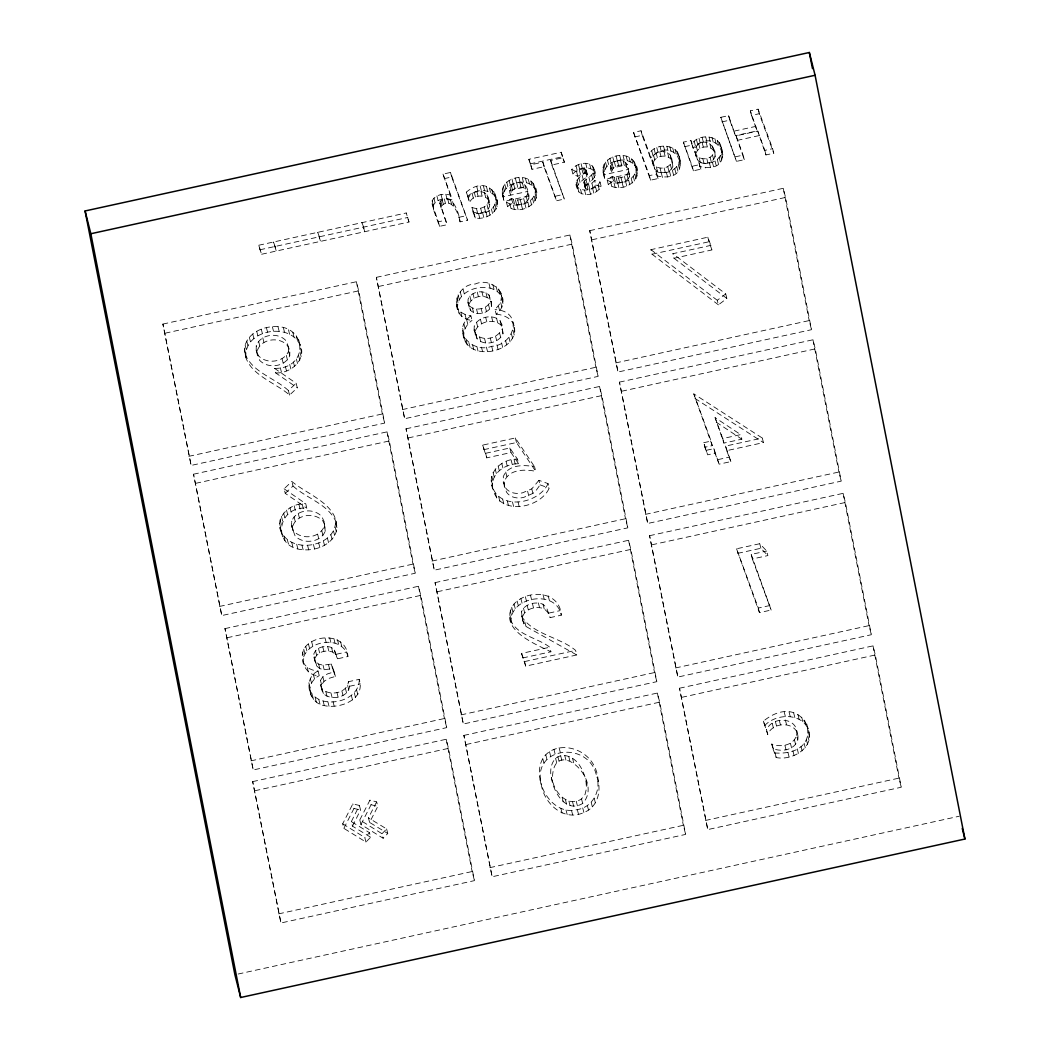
<?xml version="1.0" encoding="UTF-8"?>
<svg xmlns="http://www.w3.org/2000/svg" width="1050" height="1050" viewBox="0 0 1050 1050"><rect width="100%" height="100%" fill="white"/><g stroke="black" fill="none" stroke-linecap="round" stroke-linejoin="round"><path stroke-width="0.75" stroke-dasharray="5 3.75" d="M488.447 201.652C490.442 189.643 472.487 188.199 468.418 197.925L469.573 202.479C473.629 192.754 491.597 194.198 489.589 206.207C487.489 212.979 478.905 214.344 473.038 211.982L471.883 207.427C477.763 209.79 486.334 208.425 488.447 201.652L489.589 206.207M796.596 735.394C799.601 717.386 772.656 715.221 766.566 729.816L767.721 734.37C773.811 719.775 800.756 721.941 797.751 739.948C794.587 750.12 781.725 752.154 772.905 748.611L771.763 744.056C780.57 747.6 793.433 745.566 796.596 735.394L797.751 739.948M715.011 156.949C716.205 143.837 701.925 135.647 694.864 148.785L694.837 151.922L697.41 159.705C704.301 168.709 720.366 159.862 713.869 149.271M695.992 156.476L694.864 148.785M318.084 671.055C302.452 677.919 308.49 703.447 324.306 705.613C340.161 709.209 365.702 699.313 359.258 679.337L348.429 681.712L349.571 686.267C348.337 697.804 330.789 701.019 323.334 693.512L321.457 689.351L321.628 684.967L324.004 681.358L328.584 678.497L335.383 676.384L332.522 668.601L324.188 669.756L319.817 668.653L316.719 665.962L313.871 657.169L313.911 653.678C316.404 646.971 325.382 645.081 331.524 647.496L334.451 650.107L337.575 658.783L347.904 656.526C346.894 636.011 321.668 633.426 308.411 643.86C296.139 652.798 303.424 676.397 319.239 675.609L318.084 671.055C311.01 670.596 303.581 666.658 302.413 659.059M315.026 661.723L313.911 653.678M672.906 166.307L670.359 155.19C665.713 149.297 654.793 150.846 652.116 157.881L652.05 160.899L654.662 168.893C659.295 174.851 670.346 173.565 672.906 166.307L671.777 158.629M504.354 486.596L503.265 476.687C508.003 464.494 523.779 464.559 534.568 466.764L535.723 471.319C524.934 469.114 509.145 469.048 504.42 481.241L504.354 486.596L506.638 492.292A15.881 12.285 -14.2 0 0 523.727 497.372L532.914 493.408L536.511 489.891L540.094 484.877L538.939 480.322L548.061 483.63L549.216 488.184C539.753 508.974 499.433 515.655 493.014 489.366C485.678 473.235 501.756 458.377 517.466 459.191L518.621 463.746C505.024 463.483 489.234 474.233 493.014 489.366M325.238 531.156L324.174 521.706L321.812 516.574C313.727 507.491 296.087 509.434 291.69 521.259L291.559 526.102L295.05 535.841C303.122 544.648 320.736 542.666 325.238 531.156L324.174 521.706M303.568 663.613L303.686 656.827L302.531 652.273M439.937 203.385L439.963 201.849C451.579 190.732 459.257 212.756 460.018 221.878L467.552 220.224L450.529 172.449L442.995 174.103L451.92 199.815C445.515 197.702 436.656 198.739 433.335 205.354L433.598 209.974L439.543 226.354L447.077 224.7L439.937 203.385L447.077 224.7M441.079 207.939L439.963 201.849M256.174 350.687L256.279 345.752C260.544 333.952 278.447 331.774 286.348 341.079L289.853 350.976L289.748 355.74C285.088 367.054 267.724 369.049 259.639 360.321L256.174 350.687L258.497 355.766C266.569 364.494 283.933 362.499 288.592 351.186L288.697 346.421M257.329 355.241L256.279 345.752M521.43 616.022C532.429 634.371 559.821 637.035 575.61 650.409L576.752 654.964L525.971 626.469L522.585 620.576L521.522 611.756C524.685 603.711 535.553 601.243 543.021 604.249L546.525 607.609L550.187 617.61L561.278 615.182C559.899 590.625 527.704 588.971 514.054 603.999C496.571 628.819 534.489 643.676 550.922 651.788L549.78 647.233C537.456 637.508 515.379 635.197 510.064 618.384M522.585 620.576L521.522 611.756M653.205 165.454L652.116 157.881M292.714 530.657L291.69 521.259M467.985 302.715L468.09 299.237C471.266 291.533 483 289.275 488.972 295.011L491.597 302.767L491.466 306.154C488.224 313.74 476.621 316.116 470.623 310.485L467.985 302.715L470.623 310.485M469.14 307.256L468.09 299.237M502.976 333.782L501.979 324.962L500.154 320.854C492.87 313.609 478.38 316.614 474.272 325.933L474.101 330.107L477.107 338.822C484.273 346.395 498.921 343.179 502.976 333.782L501.979 324.962M321.457 689.351L320.473 680.413L322.849 676.804L327.442 673.942L334.228 671.829L331.367 664.046L323.033 665.201L318.675 664.099L315.564 661.408L313.871 657.169M491.466 306.154L490.442 298.213M475.256 334.661L474.272 325.933M527.664 194.053L527.783 191.402L502.989 196.823C496.991 180.114 523.307 170.756 532.888 183.107C546.249 200.196 522.598 217.035 507.531 206.535L506.376 201.981L511.521 198.332C516.718 201.692 525.026 199.762 527.664 194.053L528.819 198.607C526.181 204.317 517.86 206.246 512.676 202.886L511.521 198.332M528.819 198.607C529.476 191.454 525.788 180.338 516.666 182.884C510.825 183.514 507.859 189.984 510.746 195.011C510.746 186.795 523.937 184.209 527.599 191.323M628.438 172.003L628.556 169.352L603.75 174.786C597.752 158.064 624.081 148.706 633.649 161.07C647.01 178.146 623.372 194.985 608.291 184.485L607.149 179.931L612.294 176.282C617.479 179.642 625.8 177.713 628.438 172.003L629.58 176.558C626.955 182.267 618.634 184.196 613.449 180.836L612.294 176.282M629.58 176.558L628.556 169.352M583.839 182.818L583.879 181.755C587.514 177.148 597.896 173.447 592.554 166.123C586.372 160.781 576.568 163.59 571.725 169.457L572.88 174.011L577.789 176.4L582.934 173.079L585.952 173.211L587.462 174.825L586.871 176.873C582.527 180.442 573.838 185.246 578.812 191.887C585.677 197.466 596.912 193.869 601.217 186.637L600.075 182.083L594.602 180.482C592.449 183.396 587.803 186.532 584.351 183.907L583.839 182.818L585.506 188.462C588.958 191.087 593.591 187.95 595.757 185.036L594.602 180.482M584.994 187.373L583.879 181.755M433.598 209.974L432.18 200.799C435.514 194.184 444.36 193.148 450.778 195.261L451.92 199.815M528.938 195.956L504.144 201.377C497.136 182.123 532.245 173.893 536.34 192.898M629.711 173.906L604.905 179.34C597.909 160.072 633.019 151.843 637.101 170.848M281.203 532.258C274.129 516.521 290.811 502.766 305.707 503.646L306.849 508.2C276.478 505.549 271.359 548.008 303.122 549.767C316.234 550.817 331.734 544.989 336.289 531.668C340.988 505.129 307.309 494.786 291.861 481.464L284.091 488.801L285.233 493.356L306.849 508.2M721.416 152.933C724.749 136.447 700.074 131.473 692.055 143.679L693.21 148.234C720.011 121.643 739.292 175.586 699.93 166.556L698.775 162.002C707.004 165.532 718.817 162.199 721.416 152.933L722.571 157.487M274.575 368.379C309.96 368.996 307.164 323.269 272.37 326.76C259.836 327.377 245.556 335.383 244.506 349.059C244.768 373.721 274.457 381.557 289.551 395.076L297.294 387.831L296.139 383.276L274.575 368.379L275.717 372.934L297.294 387.831M275.717 372.934C290.574 373.682 307.125 359.835 300.09 344.177M471.883 207.427L474.075 213.386C511.691 216.484 494.34 168.433 466.292 192.163L469.573 202.479M473.038 211.982L475.23 217.941C487.252 220.513 502.491 209.659 496.02 196.613M771.763 744.056L775.058 752.994C831.744 756.486 806.164 686.49 763.376 721.179L767.721 734.37M772.905 748.611L776.212 757.549C793.026 761.014 815.916 746.878 807.962 727.847M679.192 161.923C682.644 145.11 656.933 140.805 649.399 153.536L650.554 158.091C677.775 130.016 697.371 184.826 657.116 175.954L655.961 171.399C664.374 175.232 676.397 171.176 679.192 161.923L680.347 166.477M506.376 201.981C516.456 209.527 537.39 202.716 535.185 188.344M607.149 179.931C617.229 187.477 638.151 180.666 635.946 166.294M359.258 679.337C359.887 703.592 315.564 711.336 309.041 687.671M511.219 622.939C508.003 596.925 556.316 588.315 561.278 615.182M456.566 304.828C457.629 311.784 464.572 315.066 470.886 315.84L472.041 320.394C448.836 318.478 453.272 284.445 475.243 283.999C494.248 275.638 513.66 300.431 496.191 314.199L495.036 309.645L500.732 302.636L501.611 295.103M457.721 309.382C454.755 287.017 496.361 278.197 502.766 299.657M246.002 357.801C242.602 328.598 294.525 320.539 301.245 348.731M280.048 527.704C286.689 556.054 338.704 547.982 335.436 518.818M610.352 168.42C610.588 157.907 629.147 158.064 628.372 169.273C624.697 162.159 611.52 164.745 611.507 172.974L610.352 168.42L627.217 164.719M470.886 315.84C450.109 330.435 472.303 353.994 491.676 346.29C515.025 345.266 523.832 310.669 495.036 309.645M462.906 333.336C465.255 364.875 524.068 352.236 513.384 322.796M320.303 684.797L322.179 688.957C329.634 696.465 347.196 693.249 348.429 681.712M464.061 337.89C462.617 330.973 466.528 324.345 472.041 320.394M586.871 176.873L585.716 172.318L586.32 170.271L583.406 168.368L579.219 169.641L576.634 171.846L577.789 176.4M310.196 692.226C308.647 685.217 313.228 678.759 319.239 675.609M585.034 186.309C589.628 181.466 598.946 177.371 593.959 169.05M303.686 656.827C310.065 639.398 343.14 635.722 347.904 656.526M577.395 188.869C572.972 181.348 580.348 176.111 585.716 172.318M598.224 781.712C596.374 736.706 527.651 734.961 541.209 784.192C544.005 803.657 563.929 821.966 583.879 812.49C597.896 807.345 601.847 790.099 597.069 777.158C600.967 791.228 592.266 807.384 577.316 809.589C558.403 814.695 543.099 796.701 540.054 779.638M596.216 774.48C587.777 740.617 531.956 746.642 541.209 784.192M694.837 151.922L696.268 155.151C700.822 160.873 711.677 159.771 713.856 152.394M696.019 153.339C698.578 144.729 713.199 144.677 715.011 153.825M351.33 821.612L359.402 805.455L352.813 803.906L342.694 823.791L343.849 828.345L365.938 842.047L370.637 837.244L369.482 832.689L351.33 821.612L352.485 826.166L370.637 837.244M352.485 826.166L360.557 810.009L359.402 805.455M343.849 828.345L353.968 808.461L352.813 803.906M652.05 160.899L653.507 164.338C658.14 170.297 669.191 169.011 671.751 161.752M359.796 819.919L369.928 800.166L376.648 801.846L377.803 806.4L369.6 822.413L387.752 833.49L383.158 838.267L360.938 824.473L359.796 819.919L382.003 833.726L383.158 838.267M360.938 824.473L371.083 804.72L369.928 800.166M369.6 822.413L368.445 817.858L376.648 801.846M315.066 658.232C317.559 651.525 326.537 649.635 332.666 652.05L335.606 654.662L337.575 658.783M257.421 350.306C261.699 338.507 279.589 336.328 287.503 345.621L289.853 350.976M291.559 526.102L293.895 531.287C301.967 540.094 319.581 538.112 324.096 526.601M292.845 525.814C297.242 513.988 314.882 512.046 322.967 521.128L325.316 526.26M522.677 616.311C525.84 608.265 536.707 605.798 544.176 608.803L547.68 612.163L550.187 617.61M653.271 162.435C655.948 155.4 666.855 153.851 671.514 159.744L672.932 163.183M469.245 303.791C472.421 296.087 484.155 293.829 490.114 299.565L491.597 302.767M469.468 305.931C475.466 311.561 487.069 309.186 490.311 301.599M474.101 330.107L475.952 334.267C483.118 341.854 497.766 338.625 501.821 329.228M475.427 330.488C479.535 321.169 494.012 318.163 501.309 325.408L503.134 329.516M441.105 206.404C451.041 195.457 459.021 213.78 460.018 221.878M548.061 483.63C538.597 504.42 498.277 511.101 491.859 484.811M538.939 480.322L531.773 488.854L522.572 492.817A15.881 12.285 -14.2 0 1 505.483 487.738L503.199 482.042M587.094 785.308C584.64 773.115 578.996 757.391 564.756 755.541C551.329 754.451 548.179 771.369 552.51 781.253C550.751 732.585 605.246 778.851 582.671 803.473C565.635 813.868 552.707 791.07 551.355 776.711M576.24 184.314L577.658 187.333C584.522 192.911 595.757 189.315 600.075 182.083M552.982 782.552C556.08 794.312 569.113 807.411 581.529 798.919L585.021 794.509L586.517 788.327L585.939 780.754M382.003 833.726L386.61 828.936L368.445 817.858M365.938 842.047L364.783 837.493L369.482 832.689M285.233 493.356L293.016 486.019L291.861 481.464M289.551 395.076L288.396 390.521L296.139 383.276M572.88 174.011C577.723 168.144 587.528 165.336 593.709 170.677L595.114 173.604M725.721 293.921L726.876 298.476L718.423 304.841L717.268 300.287L725.721 293.921L672.853 253.693L710.824 245.385L711.966 249.939L674.008 258.248L672.853 253.693M467.447 196.718C475.322 188.016 494.183 187.898 497.175 201.167M764.531 725.734C776.344 712.661 804.641 712.504 809.117 732.401M507.531 206.535L512.676 202.886M608.291 184.485L613.449 180.836M655.961 171.399L658.048 178.539L650.554 180.18L633.531 132.405L641.051 130.764L649.399 153.536M550.673 160.44L564.322 199.054L556.526 200.76L544.018 166.701L531.996 169.326L528.846 159.324L561.251 152.237L564.388 162.238L551.814 164.994L550.673 160.44L563.233 157.684M720.812 117.324L728.608 115.618L735.433 135.647L757.168 130.896L750.343 110.854L758.113 109.161L772.616 148.667L773.771 153.221L765.962 154.928L757.759 131.079L736.024 135.831L744.266 159.679L736.47 161.385L720.812 117.324L736.47 161.385M444.15 178.657L451.684 177.004L467.552 220.224M634.686 136.959L642.206 135.319L650.554 158.091M530.001 163.879L562.393 156.791L564.388 162.238M721.967 121.879L729.763 120.172L735.433 135.647M750.343 110.854L751.498 115.408L759.268 113.715L773.771 153.221M528.846 159.324L530.841 164.771L542.863 162.146L556.526 200.76M698.775 162.002L700.901 169.168L693.367 170.809L683.366 142.157L690.9 140.503L692.055 143.679M734.278 131.093L756.013 126.341M684.521 146.711L692.055 145.058L693.21 148.234M737.179 140.385L758.914 135.634M258.746 245.241L406.245 212.966L408.988 222.009L261.555 254.271L258.746 245.241L261.555 254.271M509.591 190.457L526.457 186.769M259.888 249.795L407.833 217.455M432.009 203.766L438.388 221.799L445.922 220.146M458.863 217.324L466.397 215.67M555.371 196.206L563.181 194.499M633.531 132.405L649.399 175.626L656.893 173.985M683.366 142.157L692.212 166.254L699.746 164.614M735.315 156.831L743.111 155.124L744.266 159.679M757.759 131.079L764.807 150.373L772.616 148.667M162.894 324.069L356.396 281.728L358.706 290.837L384.654 423.084L191.139 465.426L162.894 324.069L191.139 465.426M376.386 277.344L569.901 235.003L572.211 244.112L598.146 376.373L404.644 418.714L376.386 277.344L404.644 418.714M589.746 230.659L783.247 188.317L785.558 197.426L811.506 329.687L617.991 372.028L589.746 230.659L617.991 372.028M165.191 333.178L358.706 290.837M378.696 286.453L572.211 244.112M592.043 239.768L785.558 197.426M718.423 304.841L652.05 254.218L650.908 249.664L707.831 237.208L710.824 245.385M652.05 254.218L708.986 241.762L711.966 249.939M188.843 456.317L382.344 413.976L384.654 423.084M402.334 409.605L595.849 367.264L598.146 376.373M615.694 362.919L809.196 320.578L811.506 329.687M193.528 474.206L387.03 431.865L389.34 440.961L415.288 573.221L221.773 615.562L193.528 474.206L221.773 615.562M406.048 428.807L599.55 386.466L601.86 395.574L627.808 527.835L434.293 570.176L406.048 428.807L434.293 570.176M619.461 382.121L812.962 339.78L815.272 348.876L841.221 481.136L647.706 523.477L619.461 382.121L647.706 523.477M195.838 483.302L389.34 440.961M408.345 437.916L601.86 395.574M621.758 391.217L815.272 348.876M518.621 463.746L510.996 452.55L486.767 457.852L482.633 445.121L515.34 437.968L534.568 466.764M483.788 449.676L516.482 442.523L535.723 471.319M482.633 445.121L485.625 453.298L509.841 447.996L517.466 459.191M703.736 442.693L711.099 441.092L712.254 445.646L704.891 447.248L703.736 442.693L707.661 454.821L715.011 453.206L719.132 464.166L730.839 461.606L725.563 446.092L762.3 438.047L763.455 442.601L726.718 450.647L725.563 446.092M715.076 417.624L722.754 438.546L740.683 434.608L741.838 439.163L723.896 443.087L715.076 417.624L740.683 434.608M706.506 450.266L713.869 448.652L719.132 464.166M717.99 459.611L729.684 457.052M219.476 606.454L412.978 564.113L415.288 573.221M431.996 561.067L625.498 518.726L627.808 527.835M645.409 514.369L838.911 472.027L841.221 481.136M224.976 628.609L418.477 586.268L420.788 595.376L446.736 727.624L253.221 769.965L224.976 628.609L253.221 769.965M435.067 582.632L628.582 540.291L630.879 549.399L656.827 681.66L463.326 724.001L435.067 582.632L463.326 724.001M649.582 535.697L843.097 493.356L845.408 502.464L871.342 634.712L677.841 677.053L649.582 535.697L677.841 677.053M227.273 637.717L420.788 595.376M437.377 591.741L630.879 549.399M651.893 544.806L845.408 502.464M751.196 554.426L771.159 610.05L759.452 612.609L736.549 548.796L759.754 543.716L766.723 551.027L767.878 555.581L752.338 558.967L751.196 554.426L766.723 551.027M737.704 553.35L760.896 548.271L767.878 555.581M336.42 654.229L346.749 651.971M549.032 613.056L560.122 610.628M349.571 686.267L360.413 683.891M576.752 654.964L525.709 666.133L521.522 653.415L549.78 647.233M522.664 657.969L550.922 651.788M736.549 548.796L758.297 608.055L770.004 605.496M521.522 653.415L524.554 661.579L575.61 650.409M250.924 760.856L444.426 718.515L446.736 727.624M461.016 714.892L654.531 672.551L656.827 681.66M675.531 667.957L869.046 625.616L871.342 634.712M252.683 781.607L446.197 739.266L448.494 748.374L474.442 880.622L280.941 922.976L252.683 781.607L280.941 922.976M463.89 735.394L657.392 693.053L659.702 702.161L685.65 834.409L492.135 876.763L463.89 735.394L492.135 876.763M679.508 688.222L873.022 645.868L875.319 654.977L901.267 787.237L707.766 829.579L679.508 688.222L707.766 829.579M254.993 790.716L448.494 748.374M466.187 744.503L659.702 702.161M681.817 697.318L875.319 654.977M278.631 913.867L472.146 871.526L474.442 880.622M489.838 867.654L683.34 825.313L685.65 834.409M705.456 820.47L898.971 778.129L901.267 787.237M238.127 974.033L959.162 816.257M496.191 314.199C504.105 314.79 512.925 318.767 514.539 327.351M353.968 808.461L360.557 810.009M371.083 804.72L377.803 806.4M595.757 185.036L601.217 186.637M540.094 484.877L549.216 488.184M571.725 169.457L576.634 171.846M342.694 823.791L364.783 837.493M712.254 445.646L693.788 393.868L762.3 438.047M694.942 398.423L763.455 442.601M716.231 422.179L741.838 439.163M288.396 390.521C274.772 377.895 251.646 372.159 244.847 353.246M284.091 488.801L305.707 503.646M293.016 486.019C306.666 498.658 329.7 504.499 336.591 523.372M674.008 258.248L726.876 298.476M650.908 249.664L717.268 300.287M726.718 450.647L730.839 461.606M699.93 166.556L700.901 169.168M763.376 721.179L766.566 729.816M466.292 192.163L468.418 197.925M736.024 135.831L743.111 155.124M752.338 558.967L771.159 610.05M551.814 164.994L564.322 199.054M442.995 174.103L450.778 195.261M751.498 115.408L757.168 130.896M693.788 393.868L711.099 441.092M704.891 447.248L707.661 454.821M657.116 175.954L658.048 178.539M408.988 222.009L406.245 212.966M758.113 109.161L759.268 113.715M764.807 150.373L765.962 154.928M728.608 115.618L729.763 120.172M721.468 147.866L722.623 152.421M720.602 144.979L721.757 149.533M721.717 150.465L722.872 155.019M719.224 142.498L720.379 147.053M717.308 140.411L718.462 144.966M720.562 155.269L721.717 159.823M714.892 138.744L716.034 143.299M719.158 157.461L720.313 162.015M712.044 137.563L713.199 142.118M717.294 159.403L718.449 163.958M712.464 145.963L713.619 150.518M708.986 136.946L710.141 141.501M715.05 160.991L716.205 165.546M709.747 143.548L710.903 148.089M712.53 155.177L713.685 159.731M712.425 162.225L713.58 166.779M705.679 136.894L706.834 141.448M710.115 157.343L711.27 161.897M706.178 142.314L707.319 146.869M709.433 163.104L710.587 167.659M702.161 137.406L703.303 141.96M706.808 158.616L707.962 163.17M702.161 142.524L703.316 147.079M699.011 138.324L700.166 142.879M702.804 158.812L705.337 167.947M698.736 143.811L699.891 148.365M696.465 139.571L697.62 144.126M696.242 146.002L697.384 150.557M699.116 157.566L700.258 162.12M694.221 141.304L695.376 145.858M696.268 155.151L697.41 159.705M690.9 140.503L692.055 145.058M692.212 166.254L693.367 170.809M707.831 237.208L708.986 241.762M679.284 156.673L680.439 161.227M678.444 153.917L679.599 158.471M679.534 159.364L680.689 163.918M677.053 151.541L678.208 156.096M675.137 149.546L676.279 154.101M678.274 164.338L679.429 168.893M672.669 147.919L673.824 152.473M676.764 166.622L677.919 171.176M669.834 146.764L670.989 151.318M674.769 168.656L675.911 173.198M670.359 155.19L671.514 159.744M666.789 146.16L667.944 150.714M672.367 170.31L673.522 174.864M667.616 152.762L668.771 157.316M670.346 164.496L671.488 169.05M663.534 146.107L664.689 150.662M669.585 171.596L670.74 176.151M663.954 151.554L665.109 156.109M667.734 166.622L668.889 171.176M806.689 723.726L807.844 728.28M660.082 146.619L661.238 151.174M808.342 732.008L809.497 736.562M666.409 172.515L667.564 177.069M804.602 720.169L805.757 724.723M759.754 543.716L760.896 548.271M664.125 167.934L665.28 172.489M807.831 735.958L808.986 740.513M659.781 151.791L660.936 156.345M801.701 717.176L802.856 721.731M656.775 147.591L657.93 152.145M806.413 739.686L807.568 744.24M661.316 172.961L662.458 177.516M656.184 153.09L657.339 157.644M660.03 168.118L661.185 172.673M797.987 714.722L799.129 719.276M654.15 148.942L655.292 153.497M804.103 743.203L805.258 747.758M653.559 155.203L654.714 159.757M656.342 166.819L657.484 171.36M651.761 150.872L652.916 155.426M793.682 712.963L794.824 717.517M800.992 746.327L802.147 750.881M653.507 164.338L654.662 168.893M722.754 438.546L723.896 443.087M796.609 730.288L797.764 734.842M789.088 712.044L790.243 716.599M641.051 130.764L642.206 135.319M797.265 748.899L798.42 753.454M794.43 739.843L795.585 744.397M649.399 175.626L650.554 180.18M758.297 608.055L759.452 612.609M784.206 711.953L785.361 716.507M785.347 719.946L786.503 724.5M792.908 750.894L794.062 755.449M790.414 743.308L791.569 747.862M713.869 448.652L715.011 453.206M787.933 752.338L789.088 756.892M779.297 720.3L780.452 724.854M784.914 745.369L786.069 749.923M635.079 163.498L636.234 168.039M636.208 169.076L637.363 173.631M633.649 161.07L634.804 165.624M775.412 721.547L776.567 726.088M635.854 171.688L637.009 176.243M631.667 159.009L632.809 163.564M634.883 174.129L636.038 178.684M629.107 157.343L630.262 161.897M772.236 723.384L773.391 727.939M633.321 176.413L634.462 180.968M626.194 156.161L627.336 160.716M631.207 178.434L632.363 182.989M775.058 752.994L776.212 757.549M625.433 162.474L626.587 167.029M623.044 155.544L624.199 160.099M628.635 180.114L629.777 184.669M626.994 174.418L628.149 178.973M623.201 161.083L624.356 165.638M619.684 155.492L620.839 160.046M620.537 160.532L621.692 165.086M624.422 176.374L625.577 180.928M625.59 181.44L626.745 185.994M617.439 160.834L618.581 165.388M616.101 156.017L617.242 160.571M621.009 177.581L622.151 182.136M622.099 182.438L623.254 186.992M614.355 161.884L615.51 166.438M618.476 177.936L619.631 182.49M612.754 156.988L613.909 161.542M617.728 183.067L618.883 187.622M616.179 177.844L617.334 182.385M612.15 163.498L613.305 168.052M609.879 158.314L611.034 162.868M614.119 177.293L615.274 181.834M610.824 165.677L611.979 170.231M614.014 182.897L615.169 187.451M607.464 160.02L608.619 164.574M605.522 162.094L606.677 166.648M610.628 181.886L611.783 186.441M604.078 164.456L605.233 169.011M603.225 167.029L604.367 171.583M602.936 169.785L604.091 174.339M603.251 172.738L604.905 179.34M598.028 184.787L599.183 189.341M592.554 166.123L593.709 170.677M594.024 171.202L595.166 175.757M593.316 173.171L594.471 177.726M595.56 186.939L596.715 191.494M589.654 164.128L590.809 168.683M591.662 175.101L592.804 179.655M591.885 183.304L593.04 187.858M592.673 188.541L593.827 193.095M585.69 163.249L586.845 167.803M588.906 177.306L590.061 181.86M586.32 170.271L587.462 174.825M585.834 169.312L586.976 173.867M584.811 168.656L585.952 173.211M588.696 184.734L589.837 189.289M589.352 189.591L590.507 194.145M583.406 168.368L584.561 172.922M585.952 179.471L587.107 184.026M586.898 184.918L588.053 189.473M581.083 163.682L582.225 168.236M581.779 168.525L582.934 173.079M584.469 180.797L586.569 189.184M582.133 175.258L583.288 179.812M584.351 183.907L585.506 188.462M578.445 164.496L579.6 169.037M579.219 169.641L580.374 174.195M584.561 190.089L585.716 194.644M576.017 165.716L577.172 170.271M578.878 177.844L580.033 182.398M580.532 189.315L581.687 193.869M577.028 179.97L578.183 184.524M577.658 187.333L578.812 191.887M576.201 181.991L577.342 186.546M561.251 152.237L562.393 156.791M542.863 162.146L544.018 166.701M530.841 164.771L531.996 169.326M534.319 185.535L535.461 190.089M535.434 191.126L536.589 195.681M532.888 183.107L534.043 187.661M535.08 193.738L536.235 198.293M530.893 181.059L532.048 185.614M534.122 196.179L535.277 200.734M528.347 179.393L529.502 183.947M532.547 198.463L533.702 203.018M525.42 178.211L526.575 182.766M530.434 200.484L531.589 205.039M524.659 184.524L525.814 189.079M522.283 177.594L523.425 182.149M527.861 202.164L529.016 206.719M526.221 196.468L527.376 201.023M522.441 183.133L523.582 187.688M518.91 177.542L520.065 182.096M519.763 182.582L520.918 187.136M523.661 198.424L524.803 202.978M524.829 203.49L525.984 208.044M516.666 182.884L517.821 187.438M515.327 178.067L516.482 182.621M520.236 199.631L521.391 204.186M521.325 204.474L522.48 209.029M513.594 183.934L514.749 188.488M517.716 199.986L518.857 204.54M511.98 179.038L513.135 183.593M516.954 205.118L518.109 209.672M515.419 199.881L516.574 204.435M511.389 185.548L512.544 190.102M509.106 180.364L510.261 184.918M513.358 199.329L514.513 203.884M510.051 187.727L511.206 192.281M513.253 204.947L514.395 209.501M506.704 182.07L507.859 186.624M509.867 203.936L511.009 208.491M504.761 184.144L505.916 188.698M503.317 186.506L504.473 191.061M502.451 189.079L503.606 193.633M502.176 191.835L503.331 196.389M502.477 194.788L504.144 201.377M495.167 193.869L496.322 198.424M496.269 199.395L497.424 203.949M493.776 191.494L494.931 196.048M495.928 202.02L497.083 206.574M491.846 189.499L493.001 194.053M494.983 204.514L496.138 209.068M489.366 187.871L490.521 192.426M493.447 206.85L494.589 211.404M486.491 186.69L487.646 191.244M491.374 208.937L492.529 213.491M488.447 198.24L489.602 202.794M487.069 194.867L488.224 199.421M483.433 186.073L484.588 190.627M484.444 192.504L485.599 197.059M488.88 210.643L490.035 215.198M487.003 204.606L488.145 209.16M480.178 186.021L481.333 190.575M480.939 191.349L482.094 195.904M485.979 211.982L487.134 216.536M484.312 206.916L485.467 211.47M513.699 326.694L514.854 331.249M476.726 186.506L477.881 191.061M513.056 330.422L514.211 334.976M482.659 212.94L483.814 217.494M476.91 191.586L478.065 196.14M480.651 208.294L481.806 212.848M511.468 333.966L512.623 338.52M500.535 291.756L501.69 296.31M501.782 298.935L502.924 303.489M474.324 192.412L475.466 196.967M498.724 288.934L499.879 293.488M478.538 213.478L479.692 218.032M500.732 302.636L501.887 307.191M476.464 208.517L477.619 213.071M496.178 286.624L497.319 291.178M508.935 337.326L510.09 341.88M472.198 193.646L473.353 198.201M498.488 306.206L499.642 310.761M492.883 284.826L494.038 289.38M474.075 213.386L475.23 217.941M505.549 340.344L506.691 344.899M500.154 320.854L501.309 325.408M488.998 283.618L490.153 288.173M496.532 318.071L497.674 322.626M499.577 333.073L500.732 337.627M501.533 342.838L502.688 347.392M488.972 295.011L490.114 299.565M485.979 292.806L487.121 297.36M488.526 304.684L489.667 309.238M491.571 316.785L492.726 321.339M495.561 336.158L496.716 340.712M496.913 344.82L498.067 349.374M481.898 291.769L483.053 296.323M531.773 488.854L532.914 493.408M485.376 307.138L486.531 311.692M450.529 172.449L451.684 177.004M485.664 317.297L486.819 321.851M490.271 338.048L491.426 342.602M515.34 437.968L516.482 442.523M491.676 346.29L492.831 350.844M477.264 292.136L478.419 296.691M527.612 491.229L528.767 495.784M481.202 308.647L482.344 313.202M452.602 201.587L453.744 206.141M450.411 199.592L451.553 204.146M480.401 319.161L481.556 323.715M484.536 338.507L485.691 343.061M472.986 293.659L474.127 298.213M486.399 347.104L487.554 351.658M476.529 309.054L477.684 313.609M514.041 459.506L515.196 464.061M447.641 198.713L448.796 203.267M548.179 595.77L549.334 600.324M445.804 194.211L446.959 198.765M509.841 447.996L510.996 452.55M469.836 296.126L470.991 300.681M476.49 322.166L477.645 326.721M511.127 459.992L512.282 464.546M472.461 308.109L473.616 312.664M479.601 337.194L480.756 341.749M444.321 198.936L445.476 203.49M481.464 347.169L482.619 351.724M543.008 594.471L544.163 599.025M594.247 798.341L595.389 802.896M441.039 194.539L442.194 199.093M442.155 199.631L443.31 204.186M475.952 334.267L477.107 338.822M518.018 501.913L519.173 506.467M543.021 604.249L544.176 608.803M440.698 200.602L441.853 205.157M463.116 289.236L464.271 293.79M476.871 346.474L478.026 351.028M506.087 461.436L507.242 465.99M591.189 802.305L592.344 806.859M436.905 195.956L438.06 200.511M460.267 291.874L461.423 296.428M505.719 472.08L506.874 476.634M538.361 602.897L539.516 607.438M466.659 319.712L467.801 324.266M465.032 314.423L466.187 318.977M472.618 345.03L473.76 349.584M512.452 501.939L513.607 506.494M501.756 463.417L502.911 467.972M433.926 198.122L435.081 202.676M458.115 294.827L459.27 299.381M587.344 805.508L588.499 810.062M438.388 221.799L439.543 226.354M468.956 342.943L470.111 347.498M463.916 323.912L465.071 328.466M460.819 312.191L461.974 316.746M432.18 200.799L433.335 205.354M456.789 297.977L457.944 302.531M572.539 758.231L573.694 762.786M507.347 501.06L508.502 505.614M498.12 465.938L499.275 470.492M456.277 301.311L457.419 305.865M466.134 340.305L467.276 344.859M458.062 309.041L459.217 313.596M530.473 595.271L531.615 599.826M532.389 603.435L533.544 607.989M462.669 328.466L463.824 333.021M581.529 798.919L582.671 803.473M464.113 337.102L465.268 341.657M582.724 807.936L583.879 812.49M568.706 756.328L569.861 760.883M495.206 468.996L496.348 473.55M502.688 499.288L503.842 503.842M525.354 596.702L526.509 601.256M527.153 605.286L528.308 609.84M564.756 755.541L565.911 760.095M493.067 472.474L494.209 477.028M576.266 801.281L577.421 805.822M498.684 496.716L499.839 501.27M577.316 809.589L578.471 814.144M491.794 476.267L492.949 480.821M485.625 453.298L486.767 457.852M495.548 493.447L496.702 498.002M491.387 480.388L492.542 484.942M559.099 747.692L560.254 752.246M523.477 608.121L524.633 612.675M572.512 801.662L573.668 806.216M520.918 598.644L522.073 603.199M560.7 755.882L561.855 760.436M524.829 621.915L525.971 626.469M557.918 756.801L559.059 761.355M571.502 810.337L572.657 814.892M568.903 801.124L570.058 805.678M522.637 619.356L523.793 623.897M517.151 601.072L518.306 605.627M553.928 749.293L555.069 753.847M555.568 758.258L556.71 762.812M565.438 799.68L566.593 804.234M514.054 603.999L515.209 608.554M566.029 809.996L567.184 814.551M562.117 797.317L563.273 801.872M549.491 751.682L550.646 756.236M511.717 607.268L512.872 611.822M524.554 661.579L525.709 666.133M560.897 808.539L562.052 813.094M510.274 610.759L511.429 615.313M545.79 754.845L546.945 759.399M509.723 614.46L510.864 619.014M542.837 758.796L543.992 763.35M298.659 339.649L299.801 344.203M300.484 348.259L301.626 352.813M296.231 335.738L297.386 340.292M299.985 352.078L301.14 356.633M292.845 332.43L293.987 336.984M298.633 355.661L299.775 360.216M296.389 359.008L297.544 363.562M288.461 329.726L289.616 334.281M335.79 523.058L336.932 527.612M293.383 361.948L294.525 366.502M335.147 527.113L336.289 531.668M283.395 327.81L284.55 332.364M288.592 351.186L289.748 355.74M333.506 530.998L334.661 535.553M289.695 364.389L290.85 368.944M286.296 355.373L287.451 359.927M330.881 534.712L332.023 539.267M278.027 326.812L279.182 331.367M285.338 366.319L286.493 370.873M282.056 358.693L283.211 363.248M327.403 538.059L328.558 542.614M272.37 326.76L273.525 331.314M321.812 530.88L322.967 535.434M280.311 367.749L281.466 372.304M323.348 540.803L324.502 545.357M266.411 327.626L267.566 332.181M317.625 534.227L318.767 538.781M356.619 689.994L357.774 694.549M318.688 542.929L319.843 547.483M354.322 692.882L355.477 697.436M340.581 641.747L341.723 646.301M261.266 329.123L262.421 333.677M262.776 337.824L263.931 342.379M386.61 828.936L387.752 833.49M313.438 544.451L314.593 549.006M337.47 639.752L338.625 644.306M351.356 695.402L352.498 699.956M302.137 503.921L303.293 508.476M347.655 685.427L348.797 689.981M256.699 331.249L257.854 335.79M333.861 638.466L335.002 643.02M258.602 341.316L259.757 345.87M298.935 504.459L300.09 509.014M345.45 688.511L346.592 693.066M334.451 650.107L335.606 654.662M307.558 545.304L308.713 549.859M298.239 513.358L299.394 517.899M329.713 637.888L330.868 642.442M252.735 333.979L253.877 338.533M331.524 647.496L332.666 652.05M341.867 690.9L343.009 695.454M294.184 505.824L295.339 510.379M334.228 671.829L335.383 676.384M249.349 337.326L250.504 341.88M301.98 545.226L303.122 549.767M327.626 646.393L328.781 650.947M325.054 638.019L326.209 642.574M294.066 516.849L295.221 521.404M331.367 664.046L332.522 668.601M336.958 692.514L338.1 697.069M290.049 507.727L291.204 512.282M246.75 341.106L247.905 345.66M328.506 664.663L329.661 669.217M296.691 544.202L297.832 548.756M322.77 646.813L323.912 651.367M245.136 345.017L246.291 349.558M286.532 510.142L287.687 514.697M244.506 349.059L245.648 353.614M330.973 693.026L332.115 697.581M333.021 701.571L334.176 706.125M323.033 665.201L324.188 669.756M291.69 542.246L292.845 546.801M318.465 648.322L319.62 652.864M283.631 513.082L284.773 517.637M322.849 676.804L324.004 681.358M281.439 516.351L282.594 520.905M287.306 539.503L288.461 544.058M315.473 650.659L316.627 655.213M325.881 691.779L327.036 696.334M318.675 664.099L319.817 668.653M327.876 701.702L329.031 706.256M311.666 641.76L312.821 646.314M280.127 519.881L281.269 524.436M283.907 536.169L285.062 540.724M315.564 661.408L316.719 665.962M320.473 680.413L321.628 684.967M322.179 688.957L323.334 693.512M279.654 523.661L280.809 528.216M281.492 532.245L282.634 536.799M323.151 701.059L324.306 705.613M308.411 643.86L309.566 648.414M313.373 674.428L314.514 678.983M305.734 646.393L306.889 650.947M318.859 699.668L320.001 704.222M303.752 649.215L304.907 653.769M310.288 678.326L311.43 682.881M315.184 697.581L316.326 702.135M307.23 667.419L308.372 671.974M312.322 694.877L313.478 699.431M308.844 682.736L309.999 687.291M310.275 691.582L311.43 696.137M783.247 188.317L809.196 320.578M812.962 339.78L838.911 472.027M843.097 493.356L869.046 625.616M873.022 645.868L898.971 778.129M569.901 235.003L595.849 367.264M599.55 386.466L625.498 518.726M628.582 540.291L654.531 672.551M657.392 693.053L683.34 825.313M418.477 586.268L444.426 718.515M387.03 431.865L412.978 564.113M356.396 281.728L382.344 413.976M446.197 739.266L472.146 871.526M363.615 227.128L361.961 222.652L364.77 231.683L363.615 227.128M319.371 236.814L317.704 232.339L320.526 241.369L319.371 236.814M275.113 246.501L273.459 242.025L276.268 251.055L275.113 246.501"/><path stroke-width="1.5" d="M85.076 210.971L809.327 52.5L815.089 75.272L964.924 839.029L240.673 997.5L234.911 974.728L85.076 210.971L90.838 233.743L240.673 997.5M90.838 233.743L815.089 75.272M962.233 828.397L964.924 839.029M809.327 52.5L812.477 68.578"/></g></svg>
